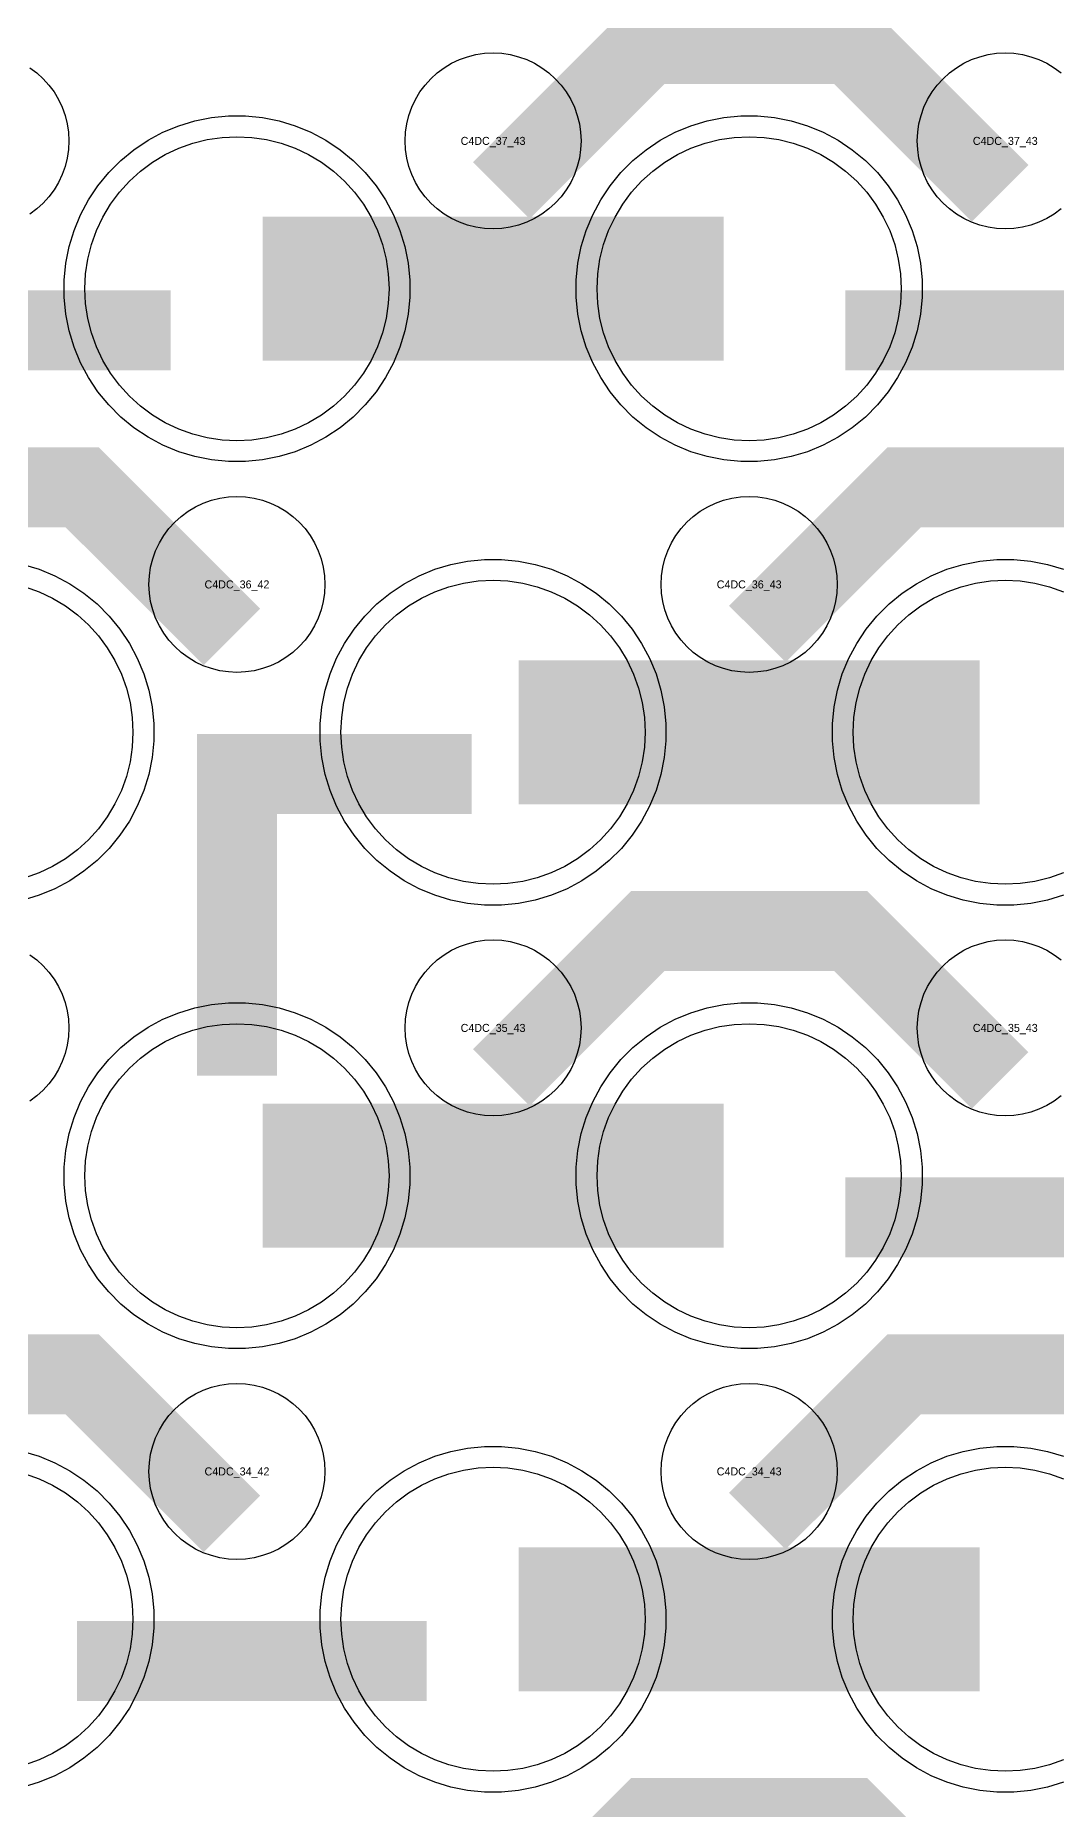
# Model space of a CAD drawing. Extents: x -11880 to 11880, y -14992 to 14992.
# Drawn here: x 1617 to 1936, y -10188 to -9634 of the extents above; entities that cross this region are included whole.
import ezdxf
from ezdxf.enums import TextEntityAlignment as Align

# ---------------------------------------------------------------- set-up
doc = ezdxf.new("R2010")
doc.units = 0
doc.header["$MEASUREMENT"] = 0
for name, color, linetype in [('GDS_775_DT_237', 138, 'CONTINUOUS'), ('RDL1_FS', 34, 'CONTINUOUS'), ('RDL_BS', 160, 'CONTINUOUS')]:
    doc.layers.add(name, color=color, linetype=linetype)

msp = doc.modelspace()

# ---------------------------------------------------------------- linework, layer by layer
at = {"layer": 'RDL1_FS', "color": 241, "true_color": 0xf7abae}
for points in [[(1680, -9760.204), (1675.343, -9759.975), (1670.732, -9759.291), (1666.209, -9758.159), (1661.819, -9756.587), (1657.605, -9754.595), (1653.605, -9752.197), (1649.86, -9749.419), (1646.406, -9746.289), (1643.276, -9742.835), (1640.498, -9739.09), (1638.1, -9735.09), (1636.108, -9730.876), (1634.536, -9726.486), (1633.404, -9721.963), (1632.72, -9717.352), (1632.491, -9712.695), (1632.72, -9708.038), (1633.404, -9703.427), (1634.536, -9698.904), (1636.108, -9694.514), (1638.1, -9690.3), (1640.498, -9686.3), (1643.276, -9682.555), (1646.406, -9679.101), (1649.86, -9675.971), (1653.605, -9673.193), (1657.605, -9670.795), (1661.819, -9668.803), (1666.209, -9667.231), (1670.732, -9666.099), (1675.343, -9665.415), (1680, -9665.186), (1684.657, -9665.415), (1689.268, -9666.099), (1693.791, -9667.231), (1698.181, -9668.803), (1702.395, -9670.795), (1706.395, -9673.193), (1710.14, -9675.971), (1713.594, -9679.101), (1716.724, -9682.555), (1719.502, -9686.3), (1721.9, -9690.3), (1723.892, -9694.514), (1725.464, -9698.904), (1726.596, -9703.427), (1727.28, -9708.038), (1727.509, -9712.695), (1727.28, -9717.352), (1726.596, -9721.963), (1725.464, -9726.486), (1723.892, -9730.876), (1721.9, -9735.09), (1719.502, -9739.09), (1716.724, -9742.835), (1713.594, -9746.289), (1710.14, -9749.419), (1706.395, -9752.197), (1702.395, -9754.595), (1698.181, -9756.587), (1693.791, -9758.159), (1689.268, -9759.291), (1684.657, -9759.975)], [(1840, -9760.204), (1835.343, -9759.975), (1830.732, -9759.291), (1826.209, -9758.159), (1821.819, -9756.587), (1817.605, -9754.595), (1813.605, -9752.197), (1809.86, -9749.419), (1806.406, -9746.289), (1803.276, -9742.835), (1800.498, -9739.09), (1798.1, -9735.09), (1796.108, -9730.876), (1794.536, -9726.486), (1793.404, -9721.963), (1792.72, -9717.352), (1792.491, -9712.695), (1792.72, -9708.038), (1793.404, -9703.427), (1794.536, -9698.904), (1796.108, -9694.514), (1798.1, -9690.3), (1800.498, -9686.3), (1803.276, -9682.555), (1806.406, -9679.101), (1809.86, -9675.971), (1813.605, -9673.193), (1817.605, -9670.795), (1821.819, -9668.803), (1826.209, -9667.231), (1830.732, -9666.099), (1835.343, -9665.415), (1840, -9665.186), (1844.657, -9665.415), (1849.268, -9666.099), (1853.791, -9667.231), (1858.181, -9668.803), (1862.395, -9670.795), (1866.395, -9673.193), (1870.14, -9675.971), (1873.594, -9679.101), (1876.724, -9682.555), (1879.502, -9686.3), (1881.9, -9690.3), (1883.892, -9694.514), (1885.464, -9698.904), (1886.596, -9703.427), (1887.28, -9708.038), (1887.509, -9712.695), (1887.28, -9717.352), (1886.596, -9721.963), (1885.464, -9726.486), (1883.892, -9730.876), (1881.9, -9735.09), (1879.502, -9739.09), (1876.724, -9742.835), (1873.594, -9746.289), (1870.14, -9749.419), (1866.395, -9752.197), (1862.395, -9754.595), (1858.181, -9756.587), (1853.791, -9758.159), (1849.268, -9759.291), (1844.657, -9759.975)], [(1760, -10175.894), (1755.343, -10175.665), (1750.732, -10174.981), (1746.209, -10173.849), (1741.819, -10172.277), (1737.605, -10170.285), (1733.605, -10167.887), (1729.86, -10165.109), (1726.406, -10161.979), (1723.276, -10158.525), (1720.498, -10154.78), (1718.1, -10150.78), (1716.108, -10146.566), (1714.536, -10142.176), (1713.404, -10137.653), (1712.72, -10133.042), (1712.491, -10128.385), (1712.72, -10123.728), (1713.404, -10119.117), (1714.536, -10114.594), (1716.108, -10110.204), (1718.1, -10105.99), (1720.498, -10101.99), (1723.276, -10098.245), (1726.406, -10094.791), (1729.86, -10091.661), (1733.605, -10088.883), (1737.605, -10086.485), (1741.819, -10084.493), (1746.209, -10082.921), (1750.732, -10081.789), (1755.343, -10081.105), (1760, -10080.876), (1764.657, -10081.105), (1769.268, -10081.789), (1773.791, -10082.921), (1778.181, -10084.493), (1782.395, -10086.485), (1786.395, -10088.883), (1790.14, -10091.661), (1793.594, -10094.791), (1796.724, -10098.245), (1799.502, -10101.99), (1801.9, -10105.99), (1803.892, -10110.204), (1805.464, -10114.594), (1806.596, -10119.117), (1807.28, -10123.728), (1807.509, -10128.385), (1807.28, -10133.042), (1806.596, -10137.653), (1805.464, -10142.176), (1803.892, -10146.566), (1801.9, -10150.78), (1799.502, -10154.78), (1796.724, -10158.525), (1793.594, -10161.979), (1790.14, -10165.109), (1786.395, -10167.887), (1782.395, -10170.285), (1778.181, -10172.277), (1773.791, -10173.849), (1769.268, -10174.981), (1764.657, -10175.665)]]:
    msp.add_lwpolyline(points, close=True, dxfattribs=at)
for points in [[(1688.002, -9712.695, 45, 45, 0), (1760.002, -9712.695, 45, 45, 0)], [(1760.002, -9712.695, 45, 45, 0), (1832.002, -9712.695, 45, 45, 0)], [(1768.002, -10128.385, 45, 45, 0), (1840.002, -10128.385, 45, 45, 0)], [(1840.002, -10128.385, 45, 45, 0), (1912.002, -10128.385, 45, 45, 0)]]:
    msp.add_lwpolyline(points, format="xyseb", dxfattribs=at)
at = {"layer": 'RDL1_FS'}
for points in [[(1760, -9898.769), (1755.343, -9898.54), (1750.732, -9897.856), (1746.209, -9896.724), (1741.819, -9895.152), (1737.605, -9893.16), (1733.605, -9890.762), (1729.86, -9887.984), (1726.406, -9884.854), (1723.276, -9881.4), (1720.498, -9877.655), (1718.1, -9873.655), (1716.108, -9869.441), (1714.536, -9865.051), (1713.404, -9860.528), (1712.72, -9855.917), (1712.491, -9851.26), (1712.72, -9846.603), (1713.404, -9841.992), (1714.536, -9837.469), (1716.108, -9833.079), (1718.1, -9828.865), (1720.498, -9824.865), (1723.276, -9821.12), (1726.406, -9817.666), (1729.86, -9814.536), (1733.605, -9811.758), (1737.605, -9809.36), (1741.819, -9807.368), (1746.209, -9805.796), (1750.732, -9804.664), (1755.343, -9803.98), (1760, -9803.751), (1764.657, -9803.98), (1769.268, -9804.664), (1773.791, -9805.796), (1778.181, -9807.368), (1782.395, -9809.36), (1786.395, -9811.758), (1790.14, -9814.536), (1793.594, -9817.666), (1796.724, -9821.12), (1799.502, -9824.865), (1801.9, -9828.865), (1803.892, -9833.079), (1805.464, -9837.469), (1806.596, -9841.992), (1807.28, -9846.603), (1807.509, -9851.26), (1807.28, -9855.917), (1806.596, -9860.528), (1805.464, -9865.051), (1803.892, -9869.441), (1801.9, -9873.655), (1799.502, -9877.655), (1796.724, -9881.4), (1793.594, -9884.854), (1790.14, -9887.984), (1786.395, -9890.762), (1782.395, -9893.16), (1778.181, -9895.152), (1773.791, -9896.724), (1769.268, -9897.856), (1764.657, -9898.54)], [(1680, -10037.329), (1675.343, -10037.1), (1670.732, -10036.416), (1666.209, -10035.284), (1661.819, -10033.712), (1657.605, -10031.72), (1653.605, -10029.322), (1649.86, -10026.544), (1646.406, -10023.414), (1643.276, -10019.96), (1640.498, -10016.215), (1638.1, -10012.215), (1636.108, -10008.001), (1634.536, -10003.611), (1633.404, -9999.088), (1632.72, -9994.477), (1632.491, -9989.82), (1632.72, -9985.163), (1633.404, -9980.552), (1634.536, -9976.029), (1636.108, -9971.639), (1638.1, -9967.425), (1640.498, -9963.425), (1643.276, -9959.68), (1646.406, -9956.226), (1649.86, -9953.096), (1653.605, -9950.318), (1657.605, -9947.92), (1661.819, -9945.928), (1666.209, -9944.356), (1670.732, -9943.224), (1675.343, -9942.54), (1680, -9942.311), (1684.657, -9942.54), (1689.268, -9943.224), (1693.791, -9944.356), (1698.181, -9945.928), (1702.395, -9947.92), (1706.395, -9950.318), (1710.14, -9953.096), (1713.594, -9956.226), (1716.724, -9959.68), (1719.502, -9963.425), (1721.9, -9967.425), (1723.892, -9971.639), (1725.464, -9976.029), (1726.596, -9980.552), (1727.28, -9985.163), (1727.509, -9989.82), (1727.28, -9994.477), (1726.596, -9999.088), (1725.464, -10003.611), (1723.892, -10008.001), (1721.9, -10012.215), (1719.502, -10016.215), (1716.724, -10019.96), (1713.594, -10023.414), (1710.14, -10026.544), (1706.395, -10029.322), (1702.395, -10031.72), (1698.181, -10033.712), (1693.791, -10035.284), (1689.268, -10036.416), (1684.657, -10037.1)], [(1840, -10037.329), (1835.343, -10037.1), (1830.732, -10036.416), (1826.209, -10035.284), (1821.819, -10033.712), (1817.605, -10031.72), (1813.605, -10029.322), (1809.86, -10026.544), (1806.406, -10023.414), (1803.276, -10019.96), (1800.498, -10016.215), (1798.1, -10012.215), (1796.108, -10008.001), (1794.536, -10003.611), (1793.404, -9999.088), (1792.72, -9994.477), (1792.491, -9989.82), (1792.72, -9985.163), (1793.404, -9980.552), (1794.536, -9976.029), (1796.108, -9971.639), (1798.1, -9967.425), (1800.498, -9963.425), (1803.276, -9959.68), (1806.406, -9956.226), (1809.86, -9953.096), (1813.605, -9950.318), (1817.605, -9947.92), (1821.819, -9945.928), (1826.209, -9944.356), (1830.732, -9943.224), (1835.343, -9942.54), (1840, -9942.311), (1844.657, -9942.54), (1849.268, -9943.224), (1853.791, -9944.356), (1858.181, -9945.928), (1862.395, -9947.92), (1866.395, -9950.318), (1870.14, -9953.096), (1873.594, -9956.226), (1876.724, -9959.68), (1879.502, -9963.425), (1881.9, -9967.425), (1883.892, -9971.639), (1885.464, -9976.029), (1886.596, -9980.552), (1887.28, -9985.163), (1887.509, -9989.82), (1887.28, -9994.477), (1886.596, -9999.088), (1885.464, -10003.611), (1883.892, -10008.001), (1881.9, -10012.215), (1879.502, -10016.215), (1876.724, -10019.96), (1873.594, -10023.414), (1870.14, -10026.544), (1866.395, -10029.322), (1862.395, -10031.72), (1858.181, -10033.712), (1853.791, -10035.284), (1849.268, -10036.416), (1844.657, -10037.1)]]:
    msp.add_lwpolyline(points, close=True, dxfattribs=at)
msp.add_lwpolyline([(1938.181, -9895.152), (1933.791, -9896.724), (1929.268, -9897.856), (1924.657, -9898.54), (1920, -9898.769), (1915.343, -9898.54), (1910.732, -9897.856), (1906.209, -9896.724), (1901.819, -9895.152), (1897.605, -9893.16), (1893.605, -9890.762), (1889.86, -9887.984), (1886.406, -9884.854), (1883.276, -9881.4), (1880.498, -9877.655), (1878.1, -9873.655), (1876.108, -9869.441), (1874.536, -9865.051), (1873.404, -9860.528), (1872.72, -9855.917), (1872.491, -9851.26), (1872.72, -9846.603), (1873.404, -9841.992), (1874.536, -9837.469), (1876.108, -9833.079), (1878.1, -9828.865), (1880.498, -9824.865), (1883.276, -9821.12), (1886.406, -9817.666), (1889.86, -9814.536), (1893.605, -9811.758), (1897.605, -9809.36), (1901.819, -9807.368), (1906.209, -9805.796), (1910.732, -9804.664), (1915.343, -9803.98), (1920, -9803.751), (1924.657, -9803.98), (1929.268, -9804.664), (1933.791, -9805.796), (1938.181, -9807.368)], dxfattribs=at)
at = {"layer": 'RDL1_FS', "color": 241, "true_color": 0xf7abae}
for points in [[(1613.791, -9805.796), (1618.181, -9807.368), (1622.395, -9809.36), (1626.395, -9811.758), (1630.14, -9814.536), (1633.594, -9817.666), (1636.724, -9821.12), (1639.502, -9824.865), (1641.9, -9828.865), (1643.892, -9833.079), (1645.464, -9837.469), (1646.596, -9841.992), (1647.28, -9846.603), (1647.509, -9851.26), (1647.28, -9855.917), (1646.596, -9860.528), (1645.464, -9865.051), (1643.892, -9869.441), (1641.9, -9873.655), (1639.502, -9877.655), (1636.724, -9881.4), (1633.594, -9884.854), (1630.14, -9887.984), (1626.395, -9890.762), (1622.395, -9893.16), (1618.181, -9895.152), (1613.791, -9896.724)], [(1938.181, -10172.277), (1933.791, -10173.849), (1929.268, -10174.981), (1924.657, -10175.665), (1920, -10175.894), (1915.343, -10175.665), (1910.732, -10174.981), (1906.209, -10173.849), (1901.819, -10172.277), (1897.605, -10170.285), (1893.605, -10167.887), (1889.86, -10165.109), (1886.406, -10161.979), (1883.276, -10158.525), (1880.498, -10154.78), (1878.1, -10150.78), (1876.108, -10146.566), (1874.536, -10142.176), (1873.404, -10137.653), (1872.72, -10133.042), (1872.491, -10128.385), (1872.72, -10123.728), (1873.404, -10119.117), (1874.536, -10114.594), (1876.108, -10110.204), (1878.1, -10105.99), (1880.498, -10101.99), (1883.276, -10098.245), (1886.406, -10094.791), (1889.86, -10091.661), (1893.605, -10088.883), (1897.605, -10086.485), (1901.819, -10084.493), (1906.209, -10082.921), (1910.732, -10081.789), (1915.343, -10081.105), (1920, -10080.876), (1924.657, -10081.105), (1929.268, -10081.789), (1933.791, -10082.921), (1938.181, -10084.493)], [(1613.791, -10082.921), (1618.181, -10084.493), (1622.395, -10086.485), (1626.395, -10088.883), (1630.14, -10091.661), (1633.594, -10094.791), (1636.724, -10098.245), (1639.502, -10101.99), (1641.9, -10105.99), (1643.892, -10110.204), (1645.464, -10114.594), (1646.596, -10119.117), (1647.28, -10123.728), (1647.509, -10128.385), (1647.28, -10133.042), (1646.596, -10137.653), (1645.464, -10142.176), (1643.892, -10146.566), (1641.9, -10150.78), (1639.502, -10154.78), (1636.724, -10158.525), (1633.594, -10161.979), (1630.14, -10165.109), (1626.395, -10167.887), (1622.395, -10170.285), (1618.181, -10172.277), (1613.791, -10173.849)]]:
    msp.add_lwpolyline(points, dxfattribs=at)
at = {"layer": 'RDL1_FS'}
for points in [[(1768.002, -9851.26, 45, 45, 0), (1840.002, -9851.26, 45, 45, 0)], [(1840.002, -9851.26, 45, 45, 0), (1912.002, -9851.26, 45, 45, 0)], [(1688.002, -9989.82, 45, 45, 0), (1760.002, -9989.82, 45, 45, 0)], [(1760.002, -9989.82, 45, 45, 0), (1832.002, -9989.82, 45, 45, 0)]]:
    msp.add_lwpolyline(points, format="xyseb", dxfattribs=at)
at = {"layer": 'RDL_BS'}
for points in [[(1762.562, -9682.009, 25, 25, 0), (1808.377, -9636.194, 25, 25, 0), (1841.93, -9636.194, 25, 25, 0)], [(1918.401, -9682.908, 25, 25, 0), (1871.687, -9636.194, 25, 25, 0), (1841.929, -9636.194, 25, 25, 0)], [(1678.401, -9821.473, 25, 25, 0), (1631.687, -9774.759, 25, 25, 0), (1601.929, -9774.759, 25, 25, 0)], [(1842.562, -9820.574, 25, 25, 0), (1888.377, -9774.759, 25, 25, 0), (1921.93, -9774.759, 25, 25, 0)], [(1998.401, -9821.473, 25, 25, 0), (1951.687, -9774.759, 25, 25, 0), (1921.929, -9774.759, 25, 25, 0)], [(1680, -9958.545, 25, 25, 0), (1680, -9851.768, 25, 25, 0)], [(1667.5, -9864.268, 25, 25, 0), (1753.333, -9864.268, 25, 25, 0)], [(1707.056, -9864.268, 25, 25, 0), (1748.26, -9864.268, 25, 25, 0)], [(1680, -9882.237, 25, 25, 0), (1680, -9927.857, 25, 25, 0)], [(1762.562, -9959.134, 25, 25, 0), (1808.377, -9913.319, 25, 25, 0), (1841.93, -9913.319, 25, 25, 0)], [(1918.401, -9960.033, 25, 25, 0), (1871.687, -9913.319, 25, 25, 0), (1841.929, -9913.319, 25, 25, 0)], [(1870.016, -10002.833, 25, 25, 0), (1979.281, -10002.833, 25, 25, 0)], [(1678.401, -10098.598, 25, 25, 0), (1631.687, -10051.884, 25, 25, 0), (1601.929, -10051.884, 25, 25, 0)], [(1842.562, -10097.699, 25, 25, 0), (1888.377, -10051.884, 25, 25, 0), (1921.93, -10051.884, 25, 25, 0)], [(1998.401, -10098.598, 25, 25, 0), (1951.687, -10051.884, 25, 25, 0), (1921.929, -10051.884, 25, 25, 0)], [(1762.562, -10236.264, 25, 25, 0), (1808.377, -10190.449, 25, 25, 0), (1841.93, -10190.449, 25, 25, 0)], [(1918.401, -10237.163, 25, 25, 0), (1871.687, -10190.449, 25, 25, 0), (1841.929, -10190.449, 25, 25, 0)]]:
    msp.add_lwpolyline(points, format="xyseb", dxfattribs=at)
for points in [[(1615.28, -9643.65), (1617.443, -9645.253), (1619.442, -9647.065), (1621.254, -9649.064), (1622.857, -9651.227), (1624.25, -9653.551), (1625.402, -9655.988), (1626.309, -9658.523), (1626.966, -9661.142), (1627.362, -9663.814), (1627.494, -9666.507), (1627.362, -9669.2), (1626.966, -9671.872), (1626.309, -9674.491), (1625.402, -9677.026), (1624.25, -9679.463), (1622.857, -9681.787), (1621.254, -9683.95), (1619.442, -9685.949), (1617.443, -9687.761), (1615.28, -9689.364)], [(1937.443, -9687.761), (1935.28, -9689.364), (1932.956, -9690.757), (1930.519, -9691.909), (1927.984, -9692.816), (1925.365, -9693.473), (1922.693, -9693.869), (1920, -9694.001), (1917.307, -9693.869), (1914.635, -9693.473), (1912.016, -9692.816), (1909.481, -9691.909), (1907.044, -9690.757), (1904.72, -9689.364), (1902.557, -9687.761), (1900.558, -9685.949), (1898.746, -9683.95), (1897.143, -9681.787), (1895.75, -9679.463), (1894.598, -9677.026), (1893.691, -9674.491), (1893.034, -9671.872), (1892.638, -9669.2), (1892.506, -9666.507), (1892.638, -9663.814), (1893.034, -9661.142), (1893.691, -9658.523), (1894.598, -9655.988), (1895.75, -9653.551), (1897.143, -9651.227), (1898.746, -9649.064), (1900.558, -9647.065), (1902.557, -9645.253), (1904.72, -9643.65), (1907.044, -9642.257), (1909.481, -9641.105), (1912.016, -9640.198), (1914.635, -9639.541), (1917.307, -9639.145), (1920, -9639.013), (1922.693, -9639.145), (1925.365, -9639.541), (1927.984, -9640.198), (1930.519, -9641.105), (1932.956, -9642.257), (1935.28, -9643.65), (1937.443, -9645.253)], [(1938.205, -9902.166), (1933.165, -9903.697), (1927.938, -9904.743), (1922.644, -9905.26), (1917.356, -9905.26), (1912.062, -9904.743), (1906.835, -9903.697), (1901.795, -9902.166), (1896.885, -9900.135), (1892.223, -9897.643), (1887.809, -9894.696), (1883.708, -9891.334), (1879.926, -9887.552), (1876.564, -9883.451), (1873.617, -9879.037), (1871.125, -9874.375), (1869.094, -9869.465), (1867.563, -9864.425), (1866.517, -9859.198), (1866, -9853.904), (1866, -9848.616), (1866.517, -9843.322), (1867.563, -9838.095), (1869.094, -9833.055), (1871.125, -9828.145), (1873.617, -9823.483), (1876.564, -9819.069), (1879.926, -9814.968), (1883.708, -9811.186), (1887.809, -9807.824), (1892.223, -9804.877), (1896.885, -9802.385), (1901.795, -9800.354), (1906.835, -9798.823), (1912.062, -9797.777), (1917.356, -9797.26), (1922.644, -9797.26), (1927.938, -9797.777), (1933.165, -9798.823), (1938.205, -9800.354)], [(1615.28, -9920.775), (1617.443, -9922.378), (1619.442, -9924.19), (1621.254, -9926.189), (1622.857, -9928.352), (1624.25, -9930.676), (1625.402, -9933.113), (1626.309, -9935.648), (1626.966, -9938.267), (1627.362, -9940.939), (1627.494, -9943.632), (1627.362, -9946.325), (1626.966, -9948.997), (1626.309, -9951.616), (1625.402, -9954.151), (1624.25, -9956.588), (1622.857, -9958.912), (1621.254, -9961.075), (1619.442, -9963.074), (1617.443, -9964.886), (1615.28, -9966.489)], [(1937.443, -9964.886), (1935.28, -9966.489), (1932.956, -9967.882), (1930.519, -9969.034), (1927.984, -9969.941), (1925.365, -9970.598), (1922.693, -9970.994), (1920, -9971.126), (1917.307, -9970.994), (1914.635, -9970.598), (1912.016, -9969.941), (1909.481, -9969.034), (1907.044, -9967.882), (1904.72, -9966.489), (1902.557, -9964.886), (1900.558, -9963.074), (1898.746, -9961.075), (1897.143, -9958.912), (1895.75, -9956.588), (1894.598, -9954.151), (1893.691, -9951.616), (1893.034, -9948.997), (1892.638, -9946.325), (1892.506, -9943.632), (1892.638, -9940.939), (1893.034, -9938.267), (1893.691, -9935.648), (1894.598, -9933.113), (1895.75, -9930.676), (1897.143, -9928.352), (1898.746, -9926.189), (1900.558, -9924.19), (1902.557, -9922.378), (1904.72, -9920.775), (1907.044, -9919.382), (1909.481, -9918.23), (1912.016, -9917.323), (1914.635, -9916.666), (1917.307, -9916.27), (1920, -9916.138), (1922.693, -9916.27), (1925.365, -9916.666), (1927.984, -9917.323), (1930.519, -9918.23), (1932.956, -9919.382), (1935.28, -9920.775), (1937.443, -9922.378)]]:
    msp.add_lwpolyline(points, dxfattribs=at)
for points in [[(1760, -9694.001), (1757.307, -9693.869), (1754.635, -9693.473), (1752.016, -9692.816), (1749.481, -9691.909), (1747.044, -9690.757), (1744.72, -9689.364), (1742.557, -9687.761), (1740.558, -9685.949), (1738.746, -9683.95), (1737.143, -9681.787), (1735.75, -9679.463), (1734.598, -9677.026), (1733.691, -9674.491), (1733.034, -9671.872), (1732.638, -9669.2), (1732.506, -9666.507), (1732.638, -9663.814), (1733.034, -9661.142), (1733.691, -9658.523), (1734.598, -9655.988), (1735.75, -9653.551), (1737.143, -9651.227), (1738.746, -9649.064), (1740.558, -9647.065), (1742.557, -9645.253), (1744.72, -9643.65), (1747.044, -9642.257), (1749.481, -9641.105), (1752.016, -9640.198), (1754.635, -9639.541), (1757.307, -9639.145), (1760, -9639.013), (1762.693, -9639.145), (1765.365, -9639.541), (1767.984, -9640.198), (1770.519, -9641.105), (1772.956, -9642.257), (1775.28, -9643.65), (1777.443, -9645.253), (1779.442, -9647.065), (1781.254, -9649.064), (1782.857, -9651.227), (1784.25, -9653.551), (1785.402, -9655.988), (1786.309, -9658.523), (1786.966, -9661.142), (1787.362, -9663.814), (1787.494, -9666.507), (1787.362, -9669.2), (1786.966, -9671.872), (1786.309, -9674.491), (1785.402, -9677.026), (1784.25, -9679.463), (1782.857, -9681.787), (1781.254, -9683.95), (1779.442, -9685.949), (1777.443, -9687.761), (1775.28, -9689.364), (1772.956, -9690.757), (1770.519, -9691.909), (1767.984, -9692.816), (1765.365, -9693.473), (1762.693, -9693.869)], [(1680, -9832.566), (1677.307, -9832.434), (1674.635, -9832.038), (1672.016, -9831.381), (1669.481, -9830.474), (1667.044, -9829.322), (1664.72, -9827.929), (1662.557, -9826.326), (1660.558, -9824.514), (1658.746, -9822.515), (1657.143, -9820.352), (1655.75, -9818.028), (1654.598, -9815.591), (1653.691, -9813.056), (1653.034, -9810.437), (1652.638, -9807.765), (1652.506, -9805.072), (1652.638, -9802.379), (1653.034, -9799.707), (1653.691, -9797.088), (1654.598, -9794.553), (1655.75, -9792.116), (1657.143, -9789.792), (1658.746, -9787.629), (1660.558, -9785.63), (1662.557, -9783.818), (1664.72, -9782.215), (1667.044, -9780.822), (1669.481, -9779.67), (1672.016, -9778.763), (1674.635, -9778.106), (1677.307, -9777.71), (1680, -9777.578), (1682.693, -9777.71), (1685.365, -9778.106), (1687.984, -9778.763), (1690.519, -9779.67), (1692.956, -9780.822), (1695.28, -9782.215), (1697.443, -9783.818), (1699.442, -9785.63), (1701.254, -9787.629), (1702.857, -9789.792), (1704.25, -9792.116), (1705.402, -9794.553), (1706.309, -9797.088), (1706.966, -9799.707), (1707.362, -9802.379), (1707.494, -9805.072), (1707.362, -9807.765), (1706.966, -9810.437), (1706.309, -9813.056), (1705.402, -9815.591), (1704.25, -9818.028), (1702.857, -9820.352), (1701.254, -9822.515), (1699.442, -9824.514), (1697.443, -9826.326), (1695.28, -9827.929), (1692.956, -9829.322), (1690.519, -9830.474), (1687.984, -9831.381), (1685.365, -9832.038), (1682.693, -9832.434)], [(1840, -9832.566), (1837.307, -9832.434), (1834.635, -9832.038), (1832.016, -9831.381), (1829.481, -9830.474), (1827.044, -9829.322), (1824.72, -9827.929), (1822.557, -9826.326), (1820.558, -9824.514), (1818.746, -9822.515), (1817.143, -9820.352), (1815.75, -9818.028), (1814.598, -9815.591), (1813.691, -9813.056), (1813.034, -9810.437), (1812.638, -9807.765), (1812.506, -9805.072), (1812.638, -9802.379), (1813.034, -9799.707), (1813.691, -9797.088), (1814.598, -9794.553), (1815.75, -9792.116), (1817.143, -9789.792), (1818.746, -9787.629), (1820.558, -9785.63), (1822.557, -9783.818), (1824.72, -9782.215), (1827.044, -9780.822), (1829.481, -9779.67), (1832.016, -9778.763), (1834.635, -9778.106), (1837.307, -9777.71), (1840, -9777.578), (1842.693, -9777.71), (1845.365, -9778.106), (1847.984, -9778.763), (1850.519, -9779.67), (1852.956, -9780.822), (1855.28, -9782.215), (1857.443, -9783.818), (1859.442, -9785.63), (1861.254, -9787.629), (1862.857, -9789.792), (1864.25, -9792.116), (1865.402, -9794.553), (1866.309, -9797.088), (1866.966, -9799.707), (1867.362, -9802.379), (1867.494, -9805.072), (1867.362, -9807.765), (1866.966, -9810.437), (1866.309, -9813.056), (1865.402, -9815.591), (1864.25, -9818.028), (1862.857, -9820.352), (1861.254, -9822.515), (1859.442, -9824.514), (1857.443, -9826.326), (1855.28, -9827.929), (1852.956, -9829.322), (1850.519, -9830.474), (1847.984, -9831.381), (1845.365, -9832.038), (1842.693, -9832.434)], [(1757.356, -9905.26), (1752.062, -9904.743), (1746.835, -9903.697), (1741.795, -9902.166), (1736.885, -9900.135), (1732.223, -9897.643), (1727.809, -9894.696), (1723.708, -9891.334), (1719.926, -9887.552), (1716.564, -9883.451), (1713.617, -9879.037), (1711.125, -9874.375), (1709.094, -9869.465), (1707.563, -9864.425), (1706.517, -9859.198), (1706, -9853.904), (1706, -9848.616), (1706.517, -9843.322), (1707.563, -9838.095), (1709.094, -9833.055), (1711.125, -9828.145), (1713.617, -9823.483), (1716.564, -9819.069), (1719.926, -9814.968), (1723.708, -9811.186), (1727.809, -9807.824), (1732.223, -9804.877), (1736.885, -9802.385), (1741.795, -9800.354), (1746.835, -9798.823), (1752.062, -9797.777), (1757.356, -9797.26), (1762.644, -9797.26), (1767.938, -9797.777), (1773.165, -9798.823), (1778.205, -9800.354), (1783.115, -9802.385), (1787.777, -9804.877), (1792.191, -9807.824), (1796.292, -9811.186), (1800.074, -9814.968), (1803.436, -9819.069), (1806.383, -9823.483), (1808.875, -9828.145), (1810.906, -9833.055), (1812.437, -9838.095), (1813.483, -9843.322), (1814, -9848.616), (1814, -9853.904), (1813.483, -9859.198), (1812.437, -9864.425), (1810.906, -9869.465), (1808.875, -9874.375), (1806.383, -9879.037), (1803.436, -9883.451), (1800.074, -9887.552), (1796.292, -9891.334), (1792.191, -9894.696), (1787.777, -9897.643), (1783.115, -9900.135), (1778.205, -9902.166), (1773.165, -9903.697), (1767.938, -9904.743), (1762.644, -9905.26)], [(1760, -9971.126), (1757.307, -9970.994), (1754.635, -9970.598), (1752.016, -9969.941), (1749.481, -9969.034), (1747.044, -9967.882), (1744.72, -9966.489), (1742.557, -9964.886), (1740.558, -9963.074), (1738.746, -9961.075), (1737.143, -9958.912), (1735.75, -9956.588), (1734.598, -9954.151), (1733.691, -9951.616), (1733.034, -9948.997), (1732.638, -9946.325), (1732.506, -9943.632), (1732.638, -9940.939), (1733.034, -9938.267), (1733.691, -9935.648), (1734.598, -9933.113), (1735.75, -9930.676), (1737.143, -9928.352), (1738.746, -9926.189), (1740.558, -9924.19), (1742.557, -9922.378), (1744.72, -9920.775), (1747.044, -9919.382), (1749.481, -9918.23), (1752.016, -9917.323), (1754.635, -9916.666), (1757.307, -9916.27), (1760, -9916.138), (1762.693, -9916.27), (1765.365, -9916.666), (1767.984, -9917.323), (1770.519, -9918.23), (1772.956, -9919.382), (1775.28, -9920.775), (1777.443, -9922.378), (1779.442, -9924.19), (1781.254, -9926.189), (1782.857, -9928.352), (1784.25, -9930.676), (1785.402, -9933.113), (1786.309, -9935.648), (1786.966, -9938.267), (1787.362, -9940.939), (1787.494, -9943.632), (1787.362, -9946.325), (1786.966, -9948.997), (1786.309, -9951.616), (1785.402, -9954.151), (1784.25, -9956.588), (1782.857, -9958.912), (1781.254, -9961.075), (1779.442, -9963.074), (1777.443, -9964.886), (1775.28, -9966.489), (1772.956, -9967.882), (1770.519, -9969.034), (1767.984, -9969.941), (1765.365, -9970.598), (1762.693, -9970.994)], [(1677.356, -10043.82), (1672.062, -10043.303), (1666.835, -10042.257), (1661.795, -10040.726), (1656.885, -10038.695), (1652.223, -10036.203), (1647.809, -10033.256), (1643.708, -10029.894), (1639.926, -10026.112), (1636.564, -10022.011), (1633.617, -10017.597), (1631.125, -10012.935), (1629.094, -10008.025), (1627.563, -10002.985), (1626.517, -9997.758), (1626, -9992.464), (1626, -9987.176), (1626.517, -9981.882), (1627.563, -9976.655), (1629.094, -9971.615), (1631.125, -9966.705), (1633.617, -9962.043), (1636.564, -9957.629), (1639.926, -9953.528), (1643.708, -9949.746), (1647.809, -9946.384), (1652.223, -9943.437), (1656.885, -9940.945), (1661.795, -9938.914), (1666.835, -9937.383), (1672.062, -9936.337), (1677.356, -9935.82), (1682.644, -9935.82), (1687.938, -9936.337), (1693.165, -9937.383), (1698.205, -9938.914), (1703.115, -9940.945), (1707.777, -9943.437), (1712.191, -9946.384), (1716.292, -9949.746), (1720.074, -9953.528), (1723.436, -9957.629), (1726.383, -9962.043), (1728.875, -9966.705), (1730.906, -9971.615), (1732.437, -9976.655), (1733.483, -9981.882), (1734, -9987.176), (1734, -9992.464), (1733.483, -9997.758), (1732.437, -10002.985), (1730.906, -10008.025), (1728.875, -10012.935), (1726.383, -10017.597), (1723.436, -10022.011), (1720.074, -10026.112), (1716.292, -10029.894), (1712.191, -10033.256), (1707.777, -10036.203), (1703.115, -10038.695), (1698.205, -10040.726), (1693.165, -10042.257), (1687.938, -10043.303), (1682.644, -10043.82)], [(1837.356, -10043.82), (1832.062, -10043.303), (1826.835, -10042.257), (1821.795, -10040.726), (1816.885, -10038.695), (1812.223, -10036.203), (1807.809, -10033.256), (1803.708, -10029.894), (1799.926, -10026.112), (1796.564, -10022.011), (1793.617, -10017.597), (1791.125, -10012.935), (1789.094, -10008.025), (1787.563, -10002.985), (1786.517, -9997.758), (1786, -9992.464), (1786, -9987.176), (1786.517, -9981.882), (1787.563, -9976.655), (1789.094, -9971.615), (1791.125, -9966.705), (1793.617, -9962.043), (1796.564, -9957.629), (1799.926, -9953.528), (1803.708, -9949.746), (1807.809, -9946.384), (1812.223, -9943.437), (1816.885, -9940.945), (1821.795, -9938.914), (1826.835, -9937.383), (1832.062, -9936.337), (1837.356, -9935.82), (1842.644, -9935.82), (1847.938, -9936.337), (1853.165, -9937.383), (1858.205, -9938.914), (1863.115, -9940.945), (1867.777, -9943.437), (1872.191, -9946.384), (1876.292, -9949.746), (1880.074, -9953.528), (1883.436, -9957.629), (1886.383, -9962.043), (1888.875, -9966.705), (1890.906, -9971.615), (1892.437, -9976.655), (1893.483, -9981.882), (1894, -9987.176), (1894, -9992.464), (1893.483, -9997.758), (1892.437, -10002.985), (1890.906, -10008.025), (1888.875, -10012.935), (1886.383, -10017.597), (1883.436, -10022.011), (1880.074, -10026.112), (1876.292, -10029.894), (1872.191, -10033.256), (1867.777, -10036.203), (1863.115, -10038.695), (1858.205, -10040.726), (1853.165, -10042.257), (1847.938, -10043.303), (1842.644, -10043.82)], [(1680, -10109.691), (1677.307, -10109.559), (1674.635, -10109.163), (1672.016, -10108.506), (1669.481, -10107.599), (1667.044, -10106.447), (1664.72, -10105.054), (1662.557, -10103.451), (1660.558, -10101.639), (1658.746, -10099.64), (1657.143, -10097.477), (1655.75, -10095.153), (1654.598, -10092.716), (1653.691, -10090.181), (1653.034, -10087.562), (1652.638, -10084.89), (1652.506, -10082.197), (1652.638, -10079.504), (1653.034, -10076.832), (1653.691, -10074.213), (1654.598, -10071.678), (1655.75, -10069.241), (1657.143, -10066.917), (1658.746, -10064.754), (1660.558, -10062.755), (1662.557, -10060.943), (1664.72, -10059.34), (1667.044, -10057.947), (1669.481, -10056.795), (1672.016, -10055.888), (1674.635, -10055.231), (1677.307, -10054.835), (1680, -10054.703), (1682.693, -10054.835), (1685.365, -10055.231), (1687.984, -10055.888), (1690.519, -10056.795), (1692.956, -10057.947), (1695.28, -10059.34), (1697.443, -10060.943), (1699.442, -10062.755), (1701.254, -10064.754), (1702.857, -10066.917), (1704.25, -10069.241), (1705.402, -10071.678), (1706.309, -10074.213), (1706.966, -10076.832), (1707.362, -10079.504), (1707.494, -10082.197), (1707.362, -10084.89), (1706.966, -10087.562), (1706.309, -10090.181), (1705.402, -10092.716), (1704.25, -10095.153), (1702.857, -10097.477), (1701.254, -10099.64), (1699.442, -10101.639), (1697.443, -10103.451), (1695.28, -10105.054), (1692.956, -10106.447), (1690.519, -10107.599), (1687.984, -10108.506), (1685.365, -10109.163), (1682.693, -10109.559)], [(1840, -10109.691), (1837.307, -10109.559), (1834.635, -10109.163), (1832.016, -10108.506), (1829.481, -10107.599), (1827.044, -10106.447), (1824.72, -10105.054), (1822.557, -10103.451), (1820.558, -10101.639), (1818.746, -10099.64), (1817.143, -10097.477), (1815.75, -10095.153), (1814.598, -10092.716), (1813.691, -10090.181), (1813.034, -10087.562), (1812.638, -10084.89), (1812.506, -10082.197), (1812.638, -10079.504), (1813.034, -10076.832), (1813.691, -10074.213), (1814.598, -10071.678), (1815.75, -10069.241), (1817.143, -10066.917), (1818.746, -10064.754), (1820.558, -10062.755), (1822.557, -10060.943), (1824.72, -10059.34), (1827.044, -10057.947), (1829.481, -10056.795), (1832.016, -10055.888), (1834.635, -10055.231), (1837.307, -10054.835), (1840, -10054.703), (1842.693, -10054.835), (1845.365, -10055.231), (1847.984, -10055.888), (1850.519, -10056.795), (1852.956, -10057.947), (1855.28, -10059.34), (1857.443, -10060.943), (1859.442, -10062.755), (1861.254, -10064.754), (1862.857, -10066.917), (1864.25, -10069.241), (1865.402, -10071.678), (1866.309, -10074.213), (1866.966, -10076.832), (1867.362, -10079.504), (1867.494, -10082.197), (1867.362, -10084.89), (1866.966, -10087.562), (1866.309, -10090.181), (1865.402, -10092.716), (1864.25, -10095.153), (1862.857, -10097.477), (1861.254, -10099.64), (1859.442, -10101.639), (1857.443, -10103.451), (1855.28, -10105.054), (1852.956, -10106.447), (1850.519, -10107.599), (1847.984, -10108.506), (1845.365, -10109.163), (1842.693, -10109.559)]]:
    msp.add_lwpolyline(points, close=True, dxfattribs=at)
at = {"layer": 'RDL_BS', "color": 241, "true_color": 0xf7abae}
for points in [[(1677.356, -9766.695), (1672.062, -9766.178), (1666.835, -9765.132), (1661.795, -9763.601), (1656.885, -9761.57), (1652.223, -9759.078), (1647.809, -9756.131), (1643.708, -9752.769), (1639.926, -9748.987), (1636.564, -9744.886), (1633.617, -9740.472), (1631.125, -9735.81), (1629.094, -9730.9), (1627.563, -9725.86), (1626.517, -9720.633), (1626, -9715.339), (1626, -9710.051), (1626.517, -9704.757), (1627.563, -9699.53), (1629.094, -9694.49), (1631.125, -9689.58), (1633.617, -9684.918), (1636.564, -9680.504), (1639.926, -9676.403), (1643.708, -9672.621), (1647.809, -9669.259), (1652.223, -9666.312), (1656.885, -9663.82), (1661.795, -9661.789), (1666.835, -9660.258), (1672.062, -9659.212), (1677.356, -9658.695), (1682.644, -9658.695), (1687.938, -9659.212), (1693.165, -9660.258), (1698.205, -9661.789), (1703.115, -9663.82), (1707.777, -9666.312), (1712.191, -9669.259), (1716.292, -9672.621), (1720.074, -9676.403), (1723.436, -9680.504), (1726.383, -9684.918), (1728.875, -9689.58), (1730.906, -9694.49), (1732.437, -9699.53), (1733.483, -9704.757), (1734, -9710.051), (1734, -9715.339), (1733.483, -9720.633), (1732.437, -9725.86), (1730.906, -9730.9), (1728.875, -9735.81), (1726.383, -9740.472), (1723.436, -9744.886), (1720.074, -9748.987), (1716.292, -9752.769), (1712.191, -9756.131), (1707.777, -9759.078), (1703.115, -9761.57), (1698.205, -9763.601), (1693.165, -9765.132), (1687.938, -9766.178), (1682.644, -9766.695)], [(1837.356, -9766.695), (1832.062, -9766.178), (1826.835, -9765.132), (1821.795, -9763.601), (1816.885, -9761.57), (1812.223, -9759.078), (1807.809, -9756.131), (1803.708, -9752.769), (1799.926, -9748.987), (1796.564, -9744.886), (1793.617, -9740.472), (1791.125, -9735.81), (1789.094, -9730.9), (1787.563, -9725.86), (1786.517, -9720.633), (1786, -9715.339), (1786, -9710.051), (1786.517, -9704.757), (1787.563, -9699.53), (1789.094, -9694.49), (1791.125, -9689.58), (1793.617, -9684.918), (1796.564, -9680.504), (1799.926, -9676.403), (1803.708, -9672.621), (1807.809, -9669.259), (1812.223, -9666.312), (1816.885, -9663.82), (1821.795, -9661.789), (1826.835, -9660.258), (1832.062, -9659.212), (1837.356, -9658.695), (1842.644, -9658.695), (1847.938, -9659.212), (1853.165, -9660.258), (1858.205, -9661.789), (1863.115, -9663.82), (1867.777, -9666.312), (1872.191, -9669.259), (1876.292, -9672.621), (1880.074, -9676.403), (1883.436, -9680.504), (1886.383, -9684.918), (1888.875, -9689.58), (1890.906, -9694.49), (1892.437, -9699.53), (1893.483, -9704.757), (1894, -9710.051), (1894, -9715.339), (1893.483, -9720.633), (1892.437, -9725.86), (1890.906, -9730.9), (1888.875, -9735.81), (1886.383, -9740.472), (1883.436, -9744.886), (1880.074, -9748.987), (1876.292, -9752.769), (1872.191, -9756.131), (1867.777, -9759.078), (1863.115, -9761.57), (1858.205, -9763.601), (1853.165, -9765.132), (1847.938, -9766.178), (1842.644, -9766.695)], [(1757.356, -10182.385), (1752.062, -10181.868), (1746.835, -10180.822), (1741.795, -10179.291), (1736.885, -10177.26), (1732.223, -10174.768), (1727.809, -10171.821), (1723.708, -10168.459), (1719.926, -10164.677), (1716.564, -10160.576), (1713.617, -10156.162), (1711.125, -10151.5), (1709.094, -10146.59), (1707.563, -10141.55), (1706.517, -10136.323), (1706, -10131.029), (1706, -10125.741), (1706.517, -10120.447), (1707.563, -10115.22), (1709.094, -10110.18), (1711.125, -10105.27), (1713.617, -10100.608), (1716.564, -10096.194), (1719.926, -10092.093), (1723.708, -10088.311), (1727.809, -10084.949), (1732.223, -10082.002), (1736.885, -10079.51), (1741.795, -10077.479), (1746.835, -10075.948), (1752.062, -10074.902), (1757.356, -10074.385), (1762.644, -10074.385), (1767.938, -10074.902), (1773.165, -10075.948), (1778.205, -10077.479), (1783.115, -10079.51), (1787.777, -10082.002), (1792.191, -10084.949), (1796.292, -10088.311), (1800.074, -10092.093), (1803.436, -10096.194), (1806.383, -10100.608), (1808.875, -10105.27), (1810.906, -10110.18), (1812.437, -10115.22), (1813.483, -10120.447), (1814, -10125.741), (1814, -10131.029), (1813.483, -10136.323), (1812.437, -10141.55), (1810.906, -10146.59), (1808.875, -10151.5), (1806.383, -10156.162), (1803.436, -10160.576), (1800.074, -10164.677), (1796.292, -10168.459), (1792.191, -10171.821), (1787.777, -10174.768), (1783.115, -10177.26), (1778.205, -10179.291), (1773.165, -10180.822), (1767.938, -10181.868), (1762.644, -10182.385)]]:
    msp.add_lwpolyline(points, close=True, dxfattribs=at)
for points in [[(1550.016, -9725.708, 25, 25, 0), (1659.281, -9725.708, 25, 25, 0)], [(1870.016, -9725.708, 25, 25, 0), (1979.281, -9725.708, 25, 25, 0)], [(1630.016, -10141.398, 25, 25, 0), (1739.281, -10141.398, 25, 25, 0)]]:
    msp.add_lwpolyline(points, format="xyseb", dxfattribs=at)
for points in [[(1613.165, -9798.823), (1618.205, -9800.354), (1623.115, -9802.385), (1627.777, -9804.877), (1632.191, -9807.824), (1636.292, -9811.186), (1640.074, -9814.968), (1643.436, -9819.069), (1646.383, -9823.483), (1648.875, -9828.145), (1650.906, -9833.055), (1652.437, -9838.095), (1653.483, -9843.322), (1654, -9848.616), (1654, -9853.904), (1653.483, -9859.198), (1652.437, -9864.425), (1650.906, -9869.465), (1648.875, -9874.375), (1646.383, -9879.037), (1643.436, -9883.451), (1640.074, -9887.552), (1636.292, -9891.334), (1632.191, -9894.696), (1627.777, -9897.643), (1623.115, -9900.135), (1618.205, -9902.166), (1613.165, -9903.697)], [(1613.165, -10075.948), (1618.205, -10077.479), (1623.115, -10079.51), (1627.777, -10082.002), (1632.191, -10084.949), (1636.292, -10088.311), (1640.074, -10092.093), (1643.436, -10096.194), (1646.383, -10100.608), (1648.875, -10105.27), (1650.906, -10110.18), (1652.437, -10115.22), (1653.483, -10120.447), (1654, -10125.741), (1654, -10131.029), (1653.483, -10136.323), (1652.437, -10141.55), (1650.906, -10146.59), (1648.875, -10151.5), (1646.383, -10156.162), (1643.436, -10160.576), (1640.074, -10164.677), (1636.292, -10168.459), (1632.191, -10171.821), (1627.777, -10174.768), (1623.115, -10177.26), (1618.205, -10179.291), (1613.165, -10180.822)], [(1938.205, -10179.291), (1933.165, -10180.822), (1927.938, -10181.868), (1922.644, -10182.385), (1917.356, -10182.385), (1912.062, -10181.868), (1906.835, -10180.822), (1901.795, -10179.291), (1896.885, -10177.26), (1892.223, -10174.768), (1887.809, -10171.821), (1883.708, -10168.459), (1879.926, -10164.677), (1876.564, -10160.576), (1873.617, -10156.162), (1871.125, -10151.5), (1869.094, -10146.59), (1867.563, -10141.55), (1866.517, -10136.323), (1866, -10131.029), (1866, -10125.741), (1866.517, -10120.447), (1867.563, -10115.22), (1869.094, -10110.18), (1871.125, -10105.27), (1873.617, -10100.608), (1876.564, -10096.194), (1879.926, -10092.093), (1883.708, -10088.311), (1887.809, -10084.949), (1892.223, -10082.002), (1896.885, -10079.51), (1901.795, -10077.479), (1906.835, -10075.948), (1912.062, -10074.902), (1917.356, -10074.385), (1922.644, -10074.385), (1927.938, -10074.902), (1933.165, -10075.948), (1938.205, -10077.479)]]:
    msp.add_lwpolyline(points, dxfattribs=at)

# ---------------------------------------------------------------- texts
at = {"layer": 'GDS_775_DT_237'}
for s, p in [('C4DC_37_43', (1760, -9666.507)), ('C4DC_37_43', (1760, -9666.507)), ('C4DC_37_43', (1920, -9666.507)), ('C4DC_37_43', (1920, -9666.507)), ('C4DC_36_42', (1680, -9805.072)), ('C4DC_36_42', (1680, -9805.072)), ('C4DC_36_43', (1840, -9805.072)), ('C4DC_36_43', (1840, -9805.072)), ('C4DC_35_43', (1760, -9943.632)), ('C4DC_35_43', (1760, -9943.632)), ('C4DC_35_43', (1920, -9943.632)), ('C4DC_35_43', (1920, -9943.632)), ('C4DC_34_42', (1680, -10082.197)), ('C4DC_34_42', (1680, -10082.197)), ('C4DC_34_43', (1840, -10082.197)), ('C4DC_34_43', (1840, -10082.197))]:
    msp.add_text(s, height=2.5, dxfattribs=at).set_placement(p, align=Align.MIDDLE_CENTER)

doc.saveas('drawing.dxf')
